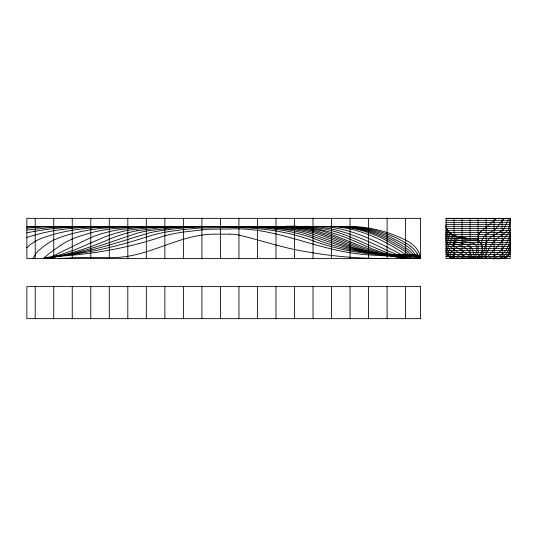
<?xml version="1.0" encoding="UTF-8"?>
<svg xmlns="http://www.w3.org/2000/svg" width="537" height="537" viewBox="0 0 537 537"><rect width="100%" height="100%" fill="white"/><g stroke="black" fill="none" stroke-linecap="round" stroke-linejoin="round"><path stroke-width="0.81" d="M496.846 258.586C505.31 260.217 511.667 252.551 510.15 244.416M510.15 239.589C511.962 250.598 502.914 260.539 491.697 258.586M510.15 235.636L510.13 236.992A23.004 23.004 0 0 1 510.063 238.106L509.895 239.73A21.091 21.091 0 0 1 509.512 241.952C508.116 249.745 501.827 256.612 494.047 257.941A29.622 29.622 0 0 1 489.133 258.539L487.381 258.586M446.079 218.364L510.15 218.344L509.794 223.05M510.15 249.698C510.687 254.491 506.592 259.062 501.692 258.586M510.15 229.856L509.962 230.742A9.25 9.25 0 0 1 509.727 231.413M509.794 223.077L508.499 229.802A7.33 7.33 0 0 1 508.324 230.011L506.613 231.474A43.752 43.752 0 0 1 504.686 233.031L497.819 238.052A32.092 32.092 0 0 0 494.866 240.63A33.328 33.328 0 0 0 490.093 246.859L487.146 252.215A28.099 28.099 0 0 1 485.904 254.31L484.676 255.874A10.196 10.196 0 0 1 482.441 257.693L481.817 258.035A5.712 5.712 0 0 1 480.756 258.411A6.558 6.558 0 0 1 480.004 258.552L479.447 258.586M484.28 250.141L484.965 246.866M484.233 250.376L483.991 251.538A29.293 29.293 0 0 1 483.77 252.491L483.703 252.732A15.258 15.258 0 0 1 483.146 254.451L482.548 255.672A7.296 7.296 0 0 1 480.837 257.653L480.199 258.096A3.934 3.934 0 0 1 478.93 258.545L478.48 258.586M476.588 250.719L476.326 251.699M476.238 252.001C475.305 254.149 475.675 257.116 478.111 258.049M32.979 258.586L36.006 253.417A31.3 31.3 0 0 1 38.738 250.464L44.054 246.06A66.42 66.42 0 0 1 46.86 244.08L50.27 241.952A50.679 50.679 0 0 1 54.606 239.677L58.043 238.227A108.38 108.38 0 0 1 62.634 236.542L65.695 235.528A140.754 140.754 0 0 1 73.334 233.347C97.137 227.211 121.879 226.627 146.326 226.554M508.727 218.344L503.35 229.856L500.296 231.568M479.326 233.293L479.125 233.729A11.391 11.391 0 0 0 478.843 234.494L478.534 235.535A9.659 9.659 0 0 0 478.299 236.663L478.272 236.918A12.358 12.358 0 0 0 478.232 237.314C476.997 241.415 482.327 243.147 482.078 247.436C482.656 251.081 480.85 254.652 478.111 256.988M482.776 238.468L482.072 240.086A10.116 10.116 0 0 0 481.843 244.382M502.699 220.398L504.337 218.344M502.464 220.687L501.994 221.278M501.759 221.566L494.698 229.856L486.811 234.159A13.794 13.794 0 0 0 482.736 238.441M43.195 258.586L49.229 253.417L60.755 245.221M26.85 247.732L28.884 245.778A14.439 14.439 0 0 1 29.924 244.825L33.536 242.382A52.545 52.545 0 0 1 39.335 239.22C68.958 227.393 101.506 226.735 132.975 226.554M496.759 218.344L482.233 230.507A14.029 14.029 0 0 0 481.145 231.212M500.135 231.655L494.53 234.743A39.134 39.134 0 0 0 491.704 236.495L491.174 236.891A19.03 19.03 0 0 0 488.925 238.824L487.918 239.985A11.069 11.069 0 0 0 487.361 240.777M48.679 258.586L52.425 257.277M50.518 258.183L49.713 258.586M45.276 258.572A2.927 2.927 0 0 1 45.987 258.384L47.068 258.243M50.948 257.035L90.82 237.582M49.599 257.653L47.571 258.586M46.907 258.237L47.9 257.908M26.85 237.515C55.935 227.607 87.189 226.681 117.63 226.554M48.088 257.841L49.458 257.384M51.398 257.8L75.71 249.463L103.003 237.676A127.007 127.007 0 0 1 106.527 236.287L115.562 233.28A135.143 135.143 0 0 1 129.289 230.064L149.414 227.654L176.196 226.554M49.626 257.33L56.62 255.787M50.82 257.988L49.169 258.498A12.129 12.129 0 0 0 48.914 258.586M50.693 258.096C71.206 253.357 91.471 247.362 110.662 238.616A152.273 152.273 0 0 1 136.747 230.769M26.85 232.83C50.431 227.93 74.576 226.493 98.613 226.554M136.754 230.809L158.193 227.93L187.212 226.554M51.586 257.485C81.154 253.343 108.957 242.476 137.11 233.206A152.112 152.112 0 0 1 148.997 230.595L174.874 227.574L202.429 226.554M51.398 257.518L47.9 258.102M52.284 256.76C85.779 253.813 117.375 242.395 149.32 232.883A155.321 155.321 0 0 1 154.434 231.776C173.787 228.245 193.501 226.755 213.169 226.728L230.125 226.728C257.881 226.929 286.161 228.473 312.514 237.918C341.639 250.336 373.249 254.988 404.737 255.216M52.102 256.787L51.042 256.928M26.85 230.044L52.156 227.433L78.308 226.554M47.236 258.19L47.827 258.116M49.813 257.089L47.39 257.351M56.761 255.766C89.424 253.739 121.107 245.275 152.105 235.213A172.317 172.317 0 0 1 166.598 231.944L181.929 229.722L199.999 228.003L230.125 227.466C256.928 227.399 283.932 230.595 309.346 239.435C338.74 250.927 370.396 255.384 401.817 255.599M46.605 257.424L47.229 257.364M46.692 257.418L45.403 257.518M408.469 256.216C412 256.303 418.276 253.8 419.592 258.586M408.221 256.236L407.63 256.297M407.321 256.324L403.71 256.626M26.85 228.138L44.558 226.916L60.285 226.554M58.902 258.586L76.126 257.579L112.945 257.646A159.885 159.885 0 0 0 116.395 257.451C150.098 256.136 179.627 234.588 213.411 234.159L229.876 234.159M403.522 256.639C370.49 256.908 341.955 236.636 310.628 229.474A126.907 126.907 0 0 0 302.029 228.104M405.234 255.431L415.416 254.88A8.532 8.532 0 0 1 417.766 255.276M405.18 255.431L401.931 255.592M45.229 257.532L44.551 257.579L44.551 258.586M26.85 226.97L43.322 226.554M405.126 254.793L416.202 254.914A5.679 5.679 0 0 1 419.719 256.881M404.898 254.807L397.736 254.947L393.507 253.162M502.142 258.579L502.142 218.364M481.259 258.586L481.689 258.579A11.673 11.673 0 0 0 482.803 258.458A10.243 10.243 0 0 0 485.018 257.847L485.179 257.78A14.942 14.942 0 0 0 488.287 256.008L499.531 244.207L509.237 232.34A8.256 8.256 0 0 0 509.694 231.507M394.823 254.478L404.213 254.558M405.348 254.545L411.08 254.598A22.185 22.185 0 0 1 412.611 254.733L416.168 255.35A4.685 4.685 0 0 1 419.189 257.807L419.357 258.25A2.88 2.88 0 0 1 419.491 258.586M401.26 254.578L400.125 254.585M404.791 254.551L404.287 254.558M483.911 258.586C495.805 258.357 504.934 248.101 508.989 237.696A25.628 25.628 0 0 0 509.553 235.991L509.888 234.669A12.25 12.25 0 0 0 510.13 233.065A7.753 7.753 0 0 0 510.15 232.461M166.369 226.554L140.526 227.406L121.308 229.346A148.259 148.259 0 0 0 110.77 231.34L108.132 231.964A121.308 121.308 0 0 0 90.807 237.555M156.697 226.554L132.659 227.124L112.918 228.688A178.613 178.613 0 0 0 99.184 230.897L98.029 231.132A158.314 158.314 0 0 0 90.223 232.951L77.174 237.025A84.215 84.215 0 0 0 60.735 245.194M399.897 254.585L399.105 254.585M446.079 218.619L510.15 218.619M446.079 220.62L510.15 220.62M446.079 222.62L510.15 222.62M510.15 224.614L446.079 224.614C445.334 231.038 452.006 234.951 457.249 236.629A40.174 40.174 0 0 0 459.175 237.146L473.01 239.079M26.85 226.554L349.741 226.554C363.824 226.513 377.853 229.158 391.111 233.877C402.549 238.596 419.478 243.791 420.216 258.586M446.079 226.614L510.15 226.614M446.079 228.614L510.15 228.614M446.079 230.615L510.15 230.615M446.079 232.608L510.15 232.608M446.079 234.609L510.15 234.609M446.079 236.609L510.15 236.609M446.079 238.603L510.15 238.603M446.079 240.603L510.15 240.603M446.079 242.603L510.15 242.603M446.079 244.261L510.15 244.603M446.079 246.597L510.15 246.597M446.079 248.597L510.15 248.597M446.079 250.598L510.15 250.598M446.079 252.591L510.15 252.591M446.079 254.592L510.15 254.592M397.508 254.947L394.46 254.914M446.079 256.592L510.15 256.592M420.437 286.617L26.85 286.617L26.85 318.656L420.437 318.656M243.476 226.554L249.846 226.587M250.477 226.554C268.574 226.674 286.832 226.782 304.633 230.433A126.027 126.027 0 0 1 321.334 235.26L352.245 247.188A169.786 169.786 0 0 0 363.321 250.423L364.744 250.779A158.442 158.442 0 0 0 376.101 253.128L379.344 253.632A126.685 126.685 0 0 0 387.607 254.565L393.339 254.88M257.565 226.554L266.748 226.601M265.117 226.554L286.852 226.889L302.029 228.097M272.937 226.554L291.725 226.802L305.016 227.775A131.37 131.37 0 0 1 310.775 228.561L320.75 230.615A103.419 103.419 0 0 1 323.556 231.373C350.607 241.207 376.779 254.632 405.623 258.586L405.623 218.344M281.596 226.554C314.105 223.775 343.217 235.495 372.047 248.866C382.324 252.685 392.822 256.062 403.602 258.136M290.866 226.554L304.935 226.782L316.635 227.722A119.127 119.127 0 0 1 320.945 228.326C349.728 232.93 374.208 250.37 402.273 257.458M300.304 226.554C331.383 224.446 360.367 237.085 387.492 250.611M312.359 226.554C347.614 224.654 378.82 242.59 408.791 258.586M234.649 226.554C257.941 226.762 281.569 227.258 304.217 233.259C332.477 243.026 360.857 254.793 391.352 254.457M475.715 258.586L475.279 258.586A28.575 28.575 0 0 1 473.278 258.472M336.813 226.554C355.42 226.547 373.692 232.004 390.084 240.596C398.098 245.872 409.113 249.692 413.571 258.586M340.042 226.554C358.783 226.695 377.303 231.95 393.802 240.71C401.736 245.49 411.557 249.812 415.631 258.586M343.277 226.554C359.568 226.748 375.752 230.527 390.574 237.247C400.172 242.496 413.544 247.087 416.893 258.586M346.506 226.554C369.026 226.963 391.862 233.28 410.49 246.121M326.308 226.554C356.018 225.936 383.458 239.556 407.476 255.807M333.578 226.554C352.829 226.453 371.678 232.353 388.446 241.549C396.212 246.872 406.945 250.383 411.913 258.586M398.313 254.585L397.971 254.585M465.069 258.586C458.954 258.552 452.423 256.444 448.583 251.444A11.814 11.814 0 0 1 447.965 250.551L446.885 248.43A11.351 11.351 0 0 1 446.556 247.51L446.536 247.429A11.465 11.465 0 0 1 446.395 246.926L446.254 246.248A10.975 10.975 0 0 1 446.086 244.771M397.749 254.578L394.024 254.531M471.271 258.586L470.593 258.579A32.468 32.468 0 0 1 451.872 251.484M249.96 226.587L275.978 227.601L295.994 229.95A131.974 131.974 0 0 1 310.077 233.226M266.923 226.607L285.61 227.198L300.008 228.601M387.607 258.586C361.777 258.539 335.907 256.854 310.446 252.363C285.765 249 262.278 240.529 238.153 234.877A52.505 52.505 0 0 0 229.876 234.139M394.594 254.471L393.232 254.511M393.017 254.431C363.824 255.028 336.974 242.744 310.077 233.233M402.891 254.639L413.067 255.35A10.512 10.512 0 0 1 413.315 255.404M401.488 254.605L402.703 254.639M393.802 254.451L391.507 254.464M477.124 258.586L476.742 258.572A7.585 7.585 0 0 1 475.742 258.431A5.37 5.37 0 0 1 473.896 257.673M394.239 254.907L393.446 254.88M478.111 239.368L473.782 239.133M473.587 239.119L473.204 239.093M404.925 255.229L412 256.303A12.129 12.129 0 0 1 413.537 256.901L413.993 257.129A4.846 4.846 0 0 1 414.987 257.854M477.682 240.965L478.111 241.006M477.547 240.952L472.943 240.448M472.855 240.435C463.518 238.871 449.133 238.811 446.079 227.574M407.093 258.586C389.654 254.847 371.51 256.102 353.917 253.276C312.051 247.752 272.91 226.668 229.876 229.017L207.295 229.239L182.009 232.226A197.428 197.428 0 0 0 170.216 234.481A179.298 179.298 0 0 0 163.503 236.112C128.679 248.188 91.793 254.363 55.291 256.511A11.935 11.935 0 0 0 52.519 257.21M406.61 258.586L403.549 257.82M405.764 258.559L404.334 258.29M404.186 258.257L403.609 258.149M467.586 238.603L454.993 235.85A18.433 18.433 0 0 1 448.697 231.762M469.573 242.563L456.557 239.656A33.079 33.079 0 0 1 454.624 238.925L453.718 238.529A18.949 18.949 0 0 1 449.939 236.253L448.724 235.172A9.344 9.344 0 0 1 448.066 234.441L447.663 233.897A12.371 12.371 0 0 1 446.717 232.293L446.435 231.662A5.148 5.148 0 0 1 446.072 229.796M469.6 242.57L470.486 242.758M477.212 258.586L477.071 258.559A3.927 3.927 0 0 1 476.232 258.243A3.356 3.356 0 0 1 475.413 257.639L475.305 257.532M311.165 230.702C336.37 237.347 359.159 251.732 385.452 254.645A101.077 101.077 0 0 0 387.607 254.934L407.482 256.76A23.373 23.373 0 0 1 408.321 256.961L412.255 258.586M403.253 257.74L402.448 257.512M407.502 258.565L397.749 254.88M455.665 241.623L466.015 244.543A23.46 23.46 0 0 1 467.21 244.939L471.07 247.282L472.983 250.907A19.003 19.003 0 0 1 473.104 251.531L473.567 253.988M455.611 241.603L454.127 241.012A25.152 25.152 0 0 1 452.631 240.314L452.275 240.126A15.325 15.325 0 0 1 448.576 237.441L446.831 234.83A12.311 12.311 0 0 1 446.549 234.159A6.847 6.847 0 0 1 446.032 231.897M461.968 246.295L455.591 244.013A35.12 35.12 0 0 1 454.584 243.617L452.751 242.784A20.695 20.695 0 0 1 452.335 242.57M393.118 252.994L387.607 250.658M474.211 243.912L474.466 244.046A4.927 4.927 0 0 1 475.319 244.644A4.591 4.591 0 0 1 476.359 246.134L476.48 246.389M452.275 242.536L452.127 242.456A20.278 20.278 0 0 1 451.114 241.878L450.758 241.65A11.27 11.27 0 0 1 447.079 237.992M463.451 255.39L455.02 250.309L449.711 246.443A11.405 11.405 0 0 1 447.422 243.697M451.201 244.57L460.29 249.47A44.021 44.021 0 0 1 461.122 249.967A35.476 35.476 0 0 1 464.968 252.705M465.868 248.349L466.304 248.665A10.129 10.129 0 0 1 467.062 249.296A13.103 13.103 0 0 1 468.459 250.813A22.104 22.104 0 0 1 469.385 252.095L470.956 254.511A12.982 12.982 0 0 0 473.829 257.753M451.792 251.585L451.463 251.316A18.842 18.842 0 0 1 450.221 250.202L449.214 249.141A14.392 14.392 0 0 1 448.415 248.161M464.968 252.705L470.62 256.988L475.279 258.492A19.815 19.815 0 0 0 477.299 258.586M415.128 257.995L415.235 258.586M448.435 231.46L446.623 228.856L446.079 226.554M419.639 256.948L420.068 257.639A2.269 2.269 0 0 1 420.323 258.586M417.759 258.176L417.799 258.23A1.739 1.739 0 0 1 417.994 258.586M419.914 256.941L419.968 257.035A3.041 3.041 0 0 1 420.451 258.586M417.558 257.841L417.578 257.881A4.33 4.33 0 0 0 416.423 256.666L416.202 256.505A6.337 6.337 0 0 0 415.141 255.995L414.242 255.672A11.257 11.257 0 0 0 413.483 255.444M447.16 237.918L447.113 237.831A9.008 9.008 0 0 1 446.086 234.199M417.323 253.988L417.551 254.471A10.223 10.223 0 0 1 418.605 258.586M482.011 245.617L481.803 244.389M482.098 246.107C482.958 250.363 482.609 256.565 478.131 258.586L478.111 218.364M446.086 234.145L446.079 233.756M446.086 238.307L446.079 237.71M446.086 236.058L446.079 235.555M446.079 240.569L446.079 240.824A15.68 15.68 0 0 0 446.187 242.57L446.22 242.764A11.841 11.841 0 0 0 446.663 244.731L446.878 245.355A11.686 11.686 0 0 0 448.361 248.087M446.079 247.953C446.314 253.84 452.315 258.525 458.101 258.565A15.143 15.143 0 0 0 458.873 258.592M510.15 218.344L510.15 258.586L446.079 258.586L446.079 218.344M494.134 218.364L494.134 258.586M486.126 218.364L486.126 258.586M470.103 218.364L470.103 258.586M462.089 218.364L462.089 258.586M454.087 218.364L454.087 258.586M420.384 286.617L420.384 318.656M405.623 286.617L405.623 318.656M387.103 218.344L387.103 258.586M387.103 286.617L387.103 318.656M368.583 218.344L368.583 258.586M368.583 286.617L368.583 318.656M350.064 218.344L350.064 258.586M350.064 286.617L350.064 318.656M331.544 218.344L331.544 258.586M331.544 286.617L331.544 318.656M313.024 218.344L313.024 258.586M313.024 286.617L313.024 318.656M294.498 218.344L294.498 258.586M294.498 286.617L294.498 318.656M275.978 218.344L275.978 258.586M275.978 286.617L275.978 318.656M257.458 218.344L257.458 258.586M257.458 286.617L257.458 318.656M238.938 218.344L238.938 258.586M238.938 286.617L238.938 318.656M220.418 218.344L220.418 258.586M220.418 286.617L220.418 318.656M201.899 218.344L201.899 258.586M201.899 286.617L201.899 318.656M183.379 218.344L183.379 258.586M183.379 286.617L183.379 318.656M164.859 218.344L164.859 258.586M164.859 286.617L164.859 318.656M146.333 218.344L146.333 258.586M146.333 286.617L146.333 318.656M127.813 218.344L127.813 258.586M127.813 286.617L127.813 318.656M109.293 218.344L109.293 258.586M109.293 286.617L109.293 318.656M90.773 218.344L90.773 258.586M90.773 286.617L90.773 318.656M72.253 218.344L72.253 258.586M72.253 286.617L72.253 318.656M53.734 218.344L53.734 258.586M53.734 286.617L53.734 318.656M35.214 218.344L35.214 258.586M35.214 286.617L35.214 318.656M485.025 246.879A21.238 21.238 0 0 1 487.254 240.717M453.745 258.579A7.646 7.646 0 0 1 446.052 250.98M479.299 233.28A6.028 6.028 0 0 1 481.031 231.326M475.245 257.579A8.344 8.344 0 0 1 473.621 253.981M454.571 258.425A8.471 8.471 0 0 1 446.126 250.457M447.361 243.717A11.921 11.921 0 0 1 446.133 238.307M473.265 258.592A26.373 26.373 0 0 1 463.471 255.357M461.961 246.308A20.755 20.755 0 0 1 465.888 248.316M446.086 236.058A11.478 11.478 0 0 0 446.22 237.542L446.247 237.696A10.74 10.74 0 0 0 446.663 239.314A8.874 8.874 0 0 0 448.429 242.301L448.831 242.717A15.325 15.325 0 0 0 451.208 244.557M510.177 250.98A7.646 7.646 0 0 1 502.484 258.579M410.416 246.235A24.507 24.507 0 0 1 417.45 253.914M407.415 255.914A10.384 10.384 0 0 1 410.342 258.525M300.008 228.608A122.812 122.812 0 0 1 311.171 230.695M417.873 255.33A4.39 4.39 0 0 1 419.652 256.565M470.472 242.838A17.164 17.164 0 0 1 474.231 243.865M476.581 246.355A7.458 7.458 0 0 1 476.507 250.698M420.384 218.344L26.85 218.344L26.85 258.586L420.384 258.586L420.384 218.344"/></g></svg>
